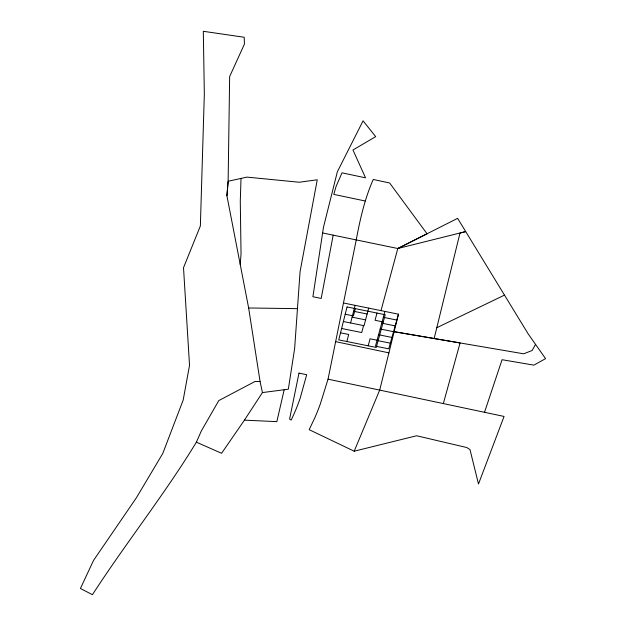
<?xml version="1.0" encoding="UTF-8"?>
<svg xmlns="http://www.w3.org/2000/svg" width="626" height="626" viewBox="0 0 626 626"><rect width="100%" height="100%" fill="white"/><g stroke="black" fill="none" stroke-linecap="round" stroke-linejoin="round"><path stroke-width="0.94" d="M262.435 392.572L260.08 381.594L248.647 307.976L226.925 195.813L228.13 181.266L229.648 76.552L244.43 44.094L244.195 37.263L203.317 31.3L204.334 94.033L200.367 225.939L183.512 267.717L189.529 365.302L183.191 400.037L162.76 453.49L136.405 497.756L93.548 560.395L80.425 588.471L92.421 594.7C125.881 543.024 164.333 494.767 196.384 442.175L221.588 453.279L244.422 420.156L262.435 392.572L288.336 389.2L294.65 348.385L300.065 271.668L317.257 179.779L299.251 182.244L246.949 177.111L241.018 178.418L240.282 201.29L241.041 253.843L240.235 264.43M226.925 195.813L228.13 181.266L241.018 178.418M365.099 200.977L333.791 194.389L336.084 186.438L342.007 172.831L365.553 177.831L352.962 149.997L375.686 136.632L363.072 120.834L337.328 171.86L323.485 227.207L312.898 296.747L321.193 298.445L333.181 235.149M328.04 379.176L504.063 416.439L478.491 484.008L469.969 449.523L466.699 447.512L416.595 435.759L354.191 451.205L309.166 429.671L314.635 418.191A326.177 263.882 25.9 0 0 320.379 403.762L328.04 379.176L356.241 239.915C360.06 219.288 364.747 198.732 373.237 179.474L389.615 182.964L427.049 233.764L397.807 248.514L322.601 232.958M284.173 389.74L276.849 421.634L244.422 420.156M434.147 338.525L460 233.021L465.689 231.589L397.807 248.514L380.999 310.629M343.455 302.976L398.457 314.189L379.739 389.975L354.191 451.205M350.591 322.977L355.099 305.355M346.882 341.53L348.69 334.472L340.528 332.821M355.318 308.634L353.455 315.895L345.208 314.221M363.55 325.606L361.726 332.547L341.624 328.478M368.675 308.117L364.042 325.7L343.369 321.514M368.182 345.818L370.068 338.791L378.206 340.434M376.985 313.047L375.044 320.285L383.261 321.952M384.935 311.435L375.459 346.17L388.73 348.846L398.457 314.189M443.365 403.52L460.071 342.946L394.137 331.694L523.649 353.8L532.116 350.513L535.535 344.378L528.109 333.783L457.629 218.349L397.807 248.514M484.516 412.276L502.06 359.715L533.892 365.13L545.575 358.628L535.535 344.378M196.384 442.175L201.267 431.087L218.779 400.593L255.056 381.461L260.08 381.594M436.792 327.711L504.384 295.167M248.647 307.976L297.287 308.649M352.086 317.139L365.576 319.878M381.735 323.157L395.178 325.888M380.146 328.971L393.551 331.686M378.574 334.738L391.931 337.437M377.008 340.474L390.327 343.165M353.588 311.263L367.118 314.017M383.331 317.312L396.814 320.058M335.614 341.632L388.91 352.861M298.993 373.104L289.572 419.162L291.176 420.093L293.79 414.459A305.543 246.832 25.9 0 0 300.144 398.308L306.685 374.716L298.993 373.104M347.039 306.951L338.752 339.895L376.281 347.453L385.233 314.729L347.039 306.951"/></g></svg>
